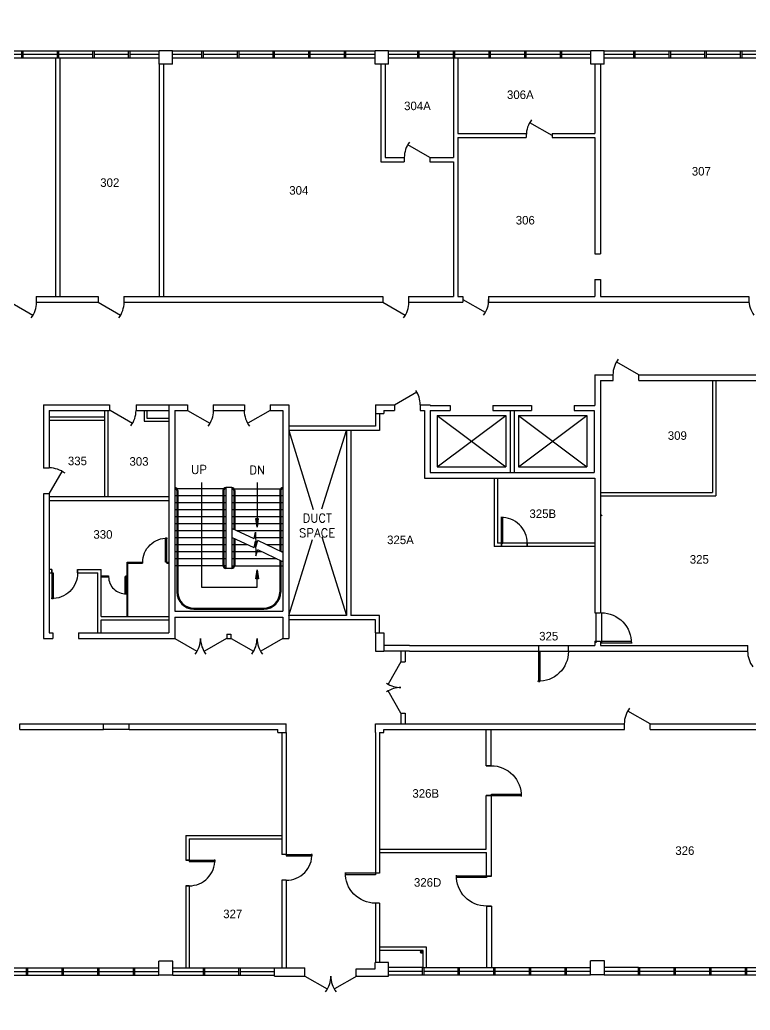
# Model space of a CAD drawing. Header units: inches. Extents: x -34849 to 37501, y -26482 to 39290.
# Drawn here: x 444 to 1469, y 3039 to 4429 of the extents above; entities that cross this region are included whole.
import ezdxf
from ezdxf.enums import TextEntityAlignment as Align

# ---------------------------------------------------------------- set-up
doc = ezdxf.new("R2010")
doc.units = ezdxf.units.IN
doc.header["$MEASUREMENT"] = 0
for name, color, linetype in [('035$04DOOR', 150, 'Continuous'), ('035$04LOD', 251, 'Continuous'), ('035$04OFF', 7, 'Continuous'), ('035$04OFFICE', 7, 'Continuous'), ('035$04OUT', 7, 'Continuous'), ('035$04WAL', 7, 'Continuous')]:
    doc.layers.add(name, color=color, linetype=linetype)
doc.styles.add('ROMANS', font='romans')

# ---------------------------------------------------------------- blocks, each defined once
blk = doc.blocks.new('OFFICE')
at = {"color": 2, "linetype": 'Continuous'}
blk.add_attdef('OFFICE', text='', height=12, dxfattribs=at).set_placement((0, 0), align=Align.MIDDLE)
blk = doc.blocks.new('Easter Egg')
at = {"layer": '035$04OFF'}
for p, q in [((-6.1, 7.1), (5.5, 7.1)), ((-6.1, 5.9), (-5.4, 7.1)), ((-6.1, 5.9), (5.5, 5.9)), ((-4.8, 5.9), (-5.4, 7.1)), ((-4.8, 5.9), (-4.2, 7.1)), ((-3.6, 5.9), (-4.2, 7.1)), ((-3.6, 5.9), (-3, 7.1)), ((-2.4, 5.9), (-3, 7.1)), ((-2.4, 5.9), (-1.7, 7.1)), ((-1.1, 5.9), (-1.7, 7.1)), ((-1.1, 5.9), (-0.5, 7.1)), ((0.1, 5.9), (-0.5, 7.1)), ((0.1, 5.9), (0.7, 7.1)), ((1.3, 5.9), (0.7, 7.1)), ((1.3, 5.9), (2, 7.1)), ((2.6, 5.9), (2, 7.1)), ((2.6, 5.9), (3.2, 7.1)), ((3.8, 5.9), (3.2, 7.1)), ((3.8, 5.9), (4.4, 7.1)), ((5, 5.9), (4.4, 7.1)), ((5, 5.9), (5.5, 6.7))]:
    blk.add_line(p, q, dxfattribs=at)
blk.add_lwpolyline([(-0.4, 14.5), (0.5, 14.4), (1.5, 14.1), (2.4, 13.5), (2.8, 13.2), (3.5, 12.4), (3.8, 12), (4, 11.7), (4.3, 11.2), (4.8, 10.1), (5, 9.6), (5.1, 9.2), (5.3, 8.7), (5.4, 8.2), (5.4, 7.9), (5.4, 7.6), (5.5, 7.1), (5.5, 6.1), (5.5, 5.8), (5.4, 5.3), (5.3, 5), (5.2, 4.6), (5.1, 4.1), (4.9, 3.8), (4.7, 3.4), (4.6, 3.2), (4.4, 2.9), (4.3, 2.8), (4.2, 2.5), (4, 2.3), (3.9, 2.1), (3.4, 1.7), (3.1, 1.4), (2.9, 1.2), (2.3, 0.7), (1.6, 0.4), (0.9, 0.1), (0, 0), (-1, 0), (-2, 0.4), (-2.6, 0.7), (-3, 1), (-3.4, 1.3), (-4.2, 1.9), (-4.6, 2.4), (-4.9, 2.8), (-5.1, 3), (-5.3, 3.3), (-5.5, 3.8), (-5.6, 4.2), (-5.8, 4.7), (-5.9, 5.1), (-6.1, 5.9), (-6.1, 6.4), (-6.1, 6.6), (-6.1, 7.1), (-6.1, 7.4), (-6.1, 7.6), (-5.9, 9), (-5.6, 9.8), (-5.2, 10.9), (-4.5, 12.1), (-3.7, 13), (-3.3, 13.3), (-2.8, 13.7), (-2.5, 13.9), (-2, 14.1), (-1.4, 14.3), (-0.7, 14.4), (-0.5, 14.4), (-0.4, 14.5)], dxfattribs=at)

msp = doc.modelspace()

# ---------------------------------------------------------------- linework, layer by layer
at = {"layer": '035$04DOOR'}
for p, q in [((1191.1, 4266.4, 0), (1159.9, 4284.4, 0)), ((1019.5, 4235.5, 0), (988.3, 4253.5, 0)), ((430.9, 4032.5, 0), (462.1, 4014.5, 0)), ((553.9, 4032.5, 0), (585.1, 4014.5, 0)), ((953.5, 4032.5, 0), (984.7, 4014.5, 0)), ((1065.8, 4036.5, 0), (1097, 4018.5, 0)), ((1312.8, 3930.5, 0), (1281.7, 3948.5, 0)), ((969.9, 3888.5, 0), (1001.1, 3906.5, 0)), ((570.7, 3880.8, 0), (601.9, 3862.8, 0)), ((679.3, 3880.5, 0), (710.5, 3862.5, 0)), ((795.3, 3880.5, 0), (764.1, 3862.5, 0)), ((485.3, 3763.5, 0), (503.3, 3794.7, 0)), ((1120, 3694.2, 0), (1120, 3730.2, 0)), ((1120, 3730.2, 0), (1121.8, 3730.2, 0)), ((1121.8, 3694.2, 0), (1121.8, 3730.2, 0)), ((648.6, 3667.4, 0), (648.6, 3701.4, 0)), ((650.3, 3701.4, 0), (648.6, 3701.4, 0)), ((650.3, 3667.4, 0), (650.3, 3701.4, 0)), ((1120, 3694.2, 0), (1121.8, 3694.2, 0)), ((650.3, 3667.4, 0), (648.6, 3667.4, 0)), ((489, 3652.4, 0), (489, 3616.4, 0)), ((489, 3652.4, 0), (490.8, 3652.4, 0)), ((490.8, 3652.4, 0), (490.8, 3616.4, 0)), ((592.6, 3647.2, 0), (591.4, 3647.2, 0)), ((591.4, 3647.2, 0), (591.4, 3623.2, 0)), ((592.6, 3647.2, 0), (592.6, 3623.2, 0)), ((489, 3616.4, 0), (490.8, 3616.4, 0)), ((592.6, 3623.2, 0), (591.4, 3623.2, 0)), ((661.3, 3560.6, 0), (692.5, 3542.6, 0)), ((734, 3560.6, 0), (702.9, 3542.6, 0)), ((740.5, 3560.6, 0), (771.7, 3542.6, 0)), ((813.3, 3560.6, 0), (782.1, 3542.6, 0)), ((1260.2, 3554.5, 0), (1260.2, 3556.6, 0)), ((1260.2, 3556.6, 0), (1302.2, 3556.6, 0)), ((1260.2, 3554.5, 0), (1302.2, 3554.5, 0)), ((1302.2, 3554.5, 0), (1302.2, 3556.6, 0)), ((1171.8, 3542.2, 0), (1171.8, 3500.2, 0)), ((1171.8, 3542.2, 0), (1173.9, 3542.2, 0)), ((1173.9, 3542.2, 0), (1173.9, 3500.2, 0)), ((978.9, 3527.6, 0), (960.9, 3496.4, 0)), ((1171.8, 3500.2, 0), (1173.9, 3500.2, 0)), ((978.9, 3455.6, 0), (960.9, 3486.8, 0)), ((1328.7, 3440.6, 0), (1297.5, 3458.6, 0)), ((1105.7, 3341.9, 0), (1147.7, 3342.1, 0)), ((1105.7, 3339.8, 0), (1105.7, 3341.9, 0)), ((1105.7, 3339.8, 0), (1147.7, 3340, 0)), ((1147.7, 3340, 0), (1147.7, 3342.1, 0)), ((817.9, 3257.2, 0), (853.9, 3257.2, 0)), ((817.9, 3257.2, 0), (817.9, 3255.4, 0)), ((817.9, 3255.4, 0), (853.9, 3255.4, 0)), ((853.9, 3257.2, 0), (853.9, 3255.4, 0)), ((681.6, 3249.3, 0), (717.6, 3249.3, 0)), ((681.6, 3249.3, 0), (681.6, 3247.5, 0)), ((681.6, 3247.5, 0), (717.6, 3247.5, 0)), ((717.6, 3249.3, 0), (717.6, 3247.5, 0)), ((942.9, 3230.9, 0), (900.9, 3230.9, 0)), ((900.9, 3230.9, 0), (900.9, 3228.8, 0)), ((942.9, 3228.8, 0), (900.9, 3228.8, 0)), ((942.9, 3230.9, 0), (942.9, 3228.8, 0)), ((1098.7, 3226.9, 0), (1056.7, 3226.8, 0)), ((1056.7, 3226.8, 0), (1056.8, 3224.7, 0)), ((1098.7, 3226.9, 0), (1098.8, 3224.8, 0)), ((1098.8, 3224.8, 0), (1056.8, 3224.7, 0)), ((844, 3086.6, 0), (875.2, 3068.6, 0)), ((916.8, 3086.6, 0), (885.6, 3068.6, 0))]:
    msp.add_line(p, q, dxfattribs=at)
for centre, radius, start, end in [((1191.1, 4266.4, 0), 36.4, 142.6791, 179.8532), ((1019.5, 4235.5, 0), 36, 143.2328, 180), ((430.9, 4032.5, 0), 36.4, 322.6791, 359.8532), ((553.9, 4032.5, 0), 36.4, 322.6791, 359.8532), ((953.5, 4032.5, 0), 36.4, 322.6791, 359.8532), ((1068.8, 4034.9, 0), 33.1, 321.7346, 2.7491), ((1500.3, 4034.9, 0), 33.1, 177.2509, 218.2654), ((1312.8, 3930.5, 0), 36.4, 142.6791, 179.8532), ((969.9, 3888.5, 0), 36, 0, 33.9788), ((570.7, 3880.8, 0), 36.4, 322.6791, 359.8532), ((679.3, 3880.5, 0), 36.4, 322.6791, 359.8532), ((795.3, 3880.5, 0), 36.4, 180.1468, 217.3209), ((485.3, 3763.5, 0), 36.4, 52.6791, 89.8532), ((661.3, 3560.6, 0), 36.4, 322.6791, 359.8532), ((734, 3560.6, 0), 36.4, 180.1468, 217.3209), ((740.5, 3560.6, 0), 36.4, 322.6791, 359.8532), ((813.3, 3560.6, 0), 36.4, 180.1468, 217.3209), ((1501.8, 3542.6, 0), 36.4, 180.1468, 217.3209), ((978.9, 3527.6, 0), 36, 236.0212, 270), ((978.9, 3455.6, 0), 36, 90, 123.9788), ((1328.7, 3440.6, 0), 36.4, 142.6791, 179.8532), ((844, 3086.6, 0), 36.4, 322.6791, 359.8532), ((916.8, 3086.6, 0), 36.4, 180.1468, 217.3209)]:
    msp.add_arc(centre, radius, start, end, dxfattribs=at)
for centre, major_axis, start_param, end_param in [((1120, 3694.2, 0), (-25.5, 25.5), 3.926991, 5.52758), ((592.6, 3647.2, 0), (-17, 17), 0.785398, 2.385987), ((817.9, 3257.2, 0), (25.5, 25.5), 3.926991, 5.52758), ((681.6, 3249.3, 0), (25.5, 25.5), 3.926991, 5.52758)]:
    msp.add_ellipse(centre, major_axis=major_axis, ratio=1, start_param=start_param, end_param=end_param, dxfattribs=at)
at = {"layer": '035$04DOOR', "extrusion": (0, 0, -1)}
for centre, major_axis, start_param, end_param in [((650.3, 3667.4, 0), (-24, 24), 5.497787, 7.098376), ((489, 3652.4, 0), (25.5, 25.5), 0.785398, 2.385987), ((1260.2, 3554.5, 0), (-29.7, 29.7), 0.785398, 2.385987), ((1171.8, 3542.2, 0), (29.7, 29.7), 0.785398, 2.385987), ((1105.7, 3339.8, 0), (29.7, 29.7), -0.788062, 0.812526), ((942.9, 3230.9, 0), (-29.7, 29.7), 3.926991, 5.52758), ((1098.7, 3226.9, 0), (29.7, 29.7), 2.35353, 3.954119)]:
    msp.add_ellipse(centre, major_axis=major_axis, ratio=1, start_param=start_param, end_param=end_param, dxfattribs=at)
at = {"layer": '035$04LOD'}
for p, q in [((398.6, 4385.5, 0), (446.6, 4385.5, 0)), ((398.6, 4380.5, 0), (446.6, 4380.5, 0)), ((448.6, 4385.5, 0), (496.6, 4385.5, 0)), ((448.6, 4380.5, 0), (496.6, 4380.5, 0)), ((498.6, 4385.5, 0), (546.6, 4385.5, 0)), ((498.6, 4380.5, 0), (546.6, 4380.5, 0)), ((548.6, 4385.5, 0), (596.6, 4385.5, 0)), ((548.6, 4380.6, 0), (596.6, 4380.6, 0)), ((598.6, 4385.5, 0), (639.6, 4385.5, 0)), ((598.6, 4380.6, 0), (639.6, 4380.6, 0)), ((658.3, 4385.5, 0), (699.6, 4385.5, 0)), ((658.3, 4380.5, 0), (699.6, 4380.5, 0)), ((701.6, 4385.5, 0), (749.6, 4385.5, 0)), ((701.6, 4380.5, 0), (749.6, 4380.5, 0)), ((751.6, 4385.5, 0), (799.6, 4385.5, 0)), ((751.6, 4380.5, 0), (799.6, 4380.5, 0)), ((801.6, 4385.5, 0), (849.6, 4385.5, 0)), ((801.6, 4380.5, 0), (849.6, 4380.5, 0)), ((851.6, 4385.5, 0), (899.6, 4385.5, 0)), ((851.6, 4380.6, 0), (899.6, 4380.6, 0)), ((901.6, 4385.5, 0), (942.5, 4385.5, 0)), ((901.6, 4380.6, 0), (942.5, 4380.6, 0)), ((961.3, 4385.5, 0), (1002.6, 4385.5, 0)), ((961.3, 4380.5, 0), (1002.6, 4380.5, 0)), ((1004.6, 4385.5, 0), (1052.6, 4385.5, 0)), ((1004.6, 4380.5, 0), (1052.6, 4380.5, 0)), ((1054.6, 4385.5, 0), (1102.6, 4385.5, 0)), ((1054.6, 4380.5, 0), (1102.6, 4380.5, 0)), ((1104.6, 4385.5, 0), (1152.6, 4385.5, 0)), ((1104.6, 4380.5, 0), (1152.6, 4380.5, 0)), ((1154.6, 4385.5, 0), (1202.6, 4385.5, 0)), ((1154.6, 4380.6, 0), (1202.6, 4380.6, 0)), ((1204.6, 4385.5, 0), (1245.5, 4385.5, 0)), ((1204.6, 4380.6, 0), (1245.5, 4380.6, 0)), ((1264.2, 4385.5, 0), (1305.5, 4385.5, 0)), ((1264.2, 4380.5, 0), (1305.5, 4380.5, 0)), ((1307.5, 4385.5, 0), (1355.5, 4385.5, 0)), ((1307.5, 4380.5, 0), (1355.5, 4380.5, 0)), ((1357.5, 4385.5, 0), (1405.5, 4385.5, 0)), ((1357.5, 4380.5, 0), (1405.5, 4380.5, 0)), ((1407.5, 4385.5, 0), (1455.5, 4385.5, 0)), ((1407.5, 4380.5, 0), (1455.5, 4380.5, 0)), ((1457.5, 4385.5, 0), (1505.5, 4385.5, 0)), ((1457.5, 4380.6, 0), (1505.5, 4380.6, 0)), ((398.6, 4375.5, 0), (446.6, 4375.5, 0)), ((448.6, 4375.5, 0), (496.6, 4375.5, 0)), ((498.6, 4375.5, 0), (546.6, 4375.5, 0)), ((548.6, 4375.5, 0), (596.6, 4375.5, 0)), ((598.6, 4375.5, 0), (639.6, 4375.5, 0)), ((658.3, 4375.5, 0), (699.6, 4375.5, 0)), ((701.6, 4375.5, 0), (749.6, 4375.5, 0)), ((751.6, 4375.5, 0), (799.6, 4375.5, 0)), ((801.6, 4375.5, 0), (849.6, 4375.5, 0)), ((851.6, 4375.5, 0), (899.6, 4375.5, 0)), ((901.6, 4375.5, 0), (942.5, 4375.5, 0)), ((961.3, 4375.5, 0), (1002.6, 4375.5, 0)), ((1004.6, 4375.5, 0), (1052.6, 4375.5, 0)), ((1054.6, 4375.5, 0), (1102.6, 4375.5, 0)), ((1104.6, 4375.5, 0), (1152.6, 4375.5, 0)), ((1154.6, 4375.5, 0), (1202.6, 4375.5, 0)), ((1204.6, 4375.5, 0), (1245.5, 4375.5, 0)), ((1264.2, 4375.5, 0), (1305.5, 4375.5, 0)), ((1307.5, 4375.5, 0), (1355.5, 4375.5, 0)), ((1357.5, 4375.5, 0), (1405.5, 4375.5, 0)), ((1407.5, 4375.5, 0), (1455.5, 4375.5, 0)), ((1457.5, 4375.5, 0), (1505.5, 4375.5, 0)), ((1029.9, 3873.5, 0), (1125.9, 3873.5, 0)), ((1029.9, 3801.5, 0), (1125.9, 3873.5, 0)), ((1029.9, 3873.5, 0), (1125.9, 3801.5, 0)), ((1029.9, 3873.5, 0), (1029.9, 3801.5, 0)), ((1125.9, 3873.5, 0), (1125.9, 3801.5, 0)), ((1143.9, 3801.5, 0), (1239.8, 3873.5, 0)), ((1143.9, 3873.5, 0), (1239.8, 3801.5, 0)), ((1143.9, 3873.5, 0), (1143.9, 3801.5, 0)), ((1143.9, 3873.5, 0), (1239.8, 3873.5, 0)), ((1239.8, 3873.5, 0), (1239.8, 3801.5, 0)), ((821.3, 3852.5, 0), (855.8, 3741.7, 0)), ((868, 3742.5, 0), (902.3, 3852.5, 0)), ((1029.9, 3801.5, 0), (1125.9, 3801.5, 0)), ((1143.9, 3801.5, 0), (1239.8, 3801.5, 0)), ((662.9, 3770.5, 0), (661.3, 3770.5, 0)), ((664.3, 3768, 0), (664.3, 3625.6, 0)), ((729.5, 3770.5, 0), (665, 3770.5, 0)), ((665.8, 3768, 0), (665.8, 3625.6, 0)), ((699, 3779.5, 0), (699, 3632.6, 0)), ((728.8, 3768, 0), (728.8, 3663.1, 0)), ((730.3, 3768, 0), (730.3, 3663.1, 0)), ((733.3, 3770.5, 0), (731.6, 3770.5, 0)), ((733.3, 3772.5, 0), (733.3, 3658.6, 0)), ((741.3, 3772.5, 0), (733.3, 3772.5, 0)), ((741.3, 3772.5, 0), (741.3, 3658.6, 0)), ((741.3, 3770.5, 0), (742.9, 3770.5, 0)), ((744.3, 3768, 0), (744.3, 3713.5, 0)), ((745, 3770.5, 0), (809.5, 3770.5, 0)), ((745.8, 3768, 0), (745.8, 3712.8, 0)), ((777, 3779.5, 0), (777, 3716.6, 0)), ((808.8, 3768, 0), (808.8, 3683.1, 0)), ((810.3, 3768, 0), (810.3, 3682.4, 0)), ((811.6, 3770.5, 0), (813.3, 3770.5, 0)), ((664.3, 3760.7, 0), (661.3, 3760.7, 0)), ((728.8, 3760.7, 0), (665.8, 3760.7, 0)), ((733.3, 3760.7, 0), (730.3, 3760.7, 0)), ((744.3, 3760.7, 0), (741.3, 3760.7, 0)), ((808.8, 3760.7, 0), (745.8, 3760.7, 0)), ((813.3, 3760.7, 0), (810.3, 3760.7, 0)), ((664.3, 3750.9, 0), (661.3, 3750.9, 0)), ((664.3, 3741.1, 0), (661.3, 3741.1, 0)), ((728.8, 3750.9, 0), (665.8, 3750.9, 0)), ((728.8, 3741.1, 0), (665.8, 3741.1, 0)), ((733.3, 3750.9, 0), (730.3, 3750.9, 0)), ((733.3, 3741.1, 0), (730.3, 3741.1, 0)), ((744.3, 3750.9, 0), (741.3, 3750.9, 0)), ((744.3, 3741.1, 0), (741.3, 3741.1, 0)), ((808.8, 3750.9, 0), (745.8, 3750.9, 0)), ((808.8, 3741.1, 0), (745.8, 3741.1, 0)), ((813.3, 3750.9, 0), (810.3, 3750.9, 0)), ((813.3, 3741.1, 0), (810.3, 3741.1, 0)), ((664.3, 3731.3, 0), (661.3, 3731.3, 0)), ((728.8, 3731.3, 0), (665.8, 3731.3, 0)), ((733.3, 3731.3, 0), (730.3, 3731.3, 0)), ((744.3, 3731.3, 0), (741.3, 3731.3, 0)), ((808.8, 3731.3, 0), (745.8, 3731.3, 0)), ((813.3, 3731.3, 0), (810.3, 3731.3, 0)), ((664.3, 3721.5, 0), (661.3, 3721.5, 0)), ((728.8, 3721.5, 0), (665.8, 3721.5, 0)), ((733.3, 3721.5, 0), (730.3, 3721.5, 0)), ((744.3, 3721.5, 0), (741.3, 3721.5, 0)), ((773, 3700.2, 0), (741.3, 3714.9, 0)), ((808.8, 3721.5, 0), (745.8, 3721.5, 0)), ((813.3, 3721.5, 0), (810.3, 3721.5, 0)), ((664.3, 3711.6, 0), (661.3, 3711.6, 0)), ((664.3, 3701.8, 0), (661.3, 3701.8, 0)), ((728.8, 3711.6, 0), (665.8, 3711.6, 0)), ((728.8, 3701.8, 0), (665.8, 3701.8, 0)), ((733.3, 3711.6, 0), (730.3, 3711.6, 0)), ((733.3, 3701.8, 0), (730.3, 3701.8, 0)), ((773, 3687.5, 0), (741.3, 3702.2, 0)), ((742, 3701.8, 0), (741.3, 3701.8, 0)), ((744.3, 3700.8, 0), (744.3, 3663.1, 0)), ((745.8, 3700.1, 0), (745.8, 3663.1, 0)), ((808.8, 3711.6, 0), (748.4, 3711.6, 0)), ((773, 3700.2, 0), (774.8, 3709.9, 0)), ((774.8, 3709.9, 0), (775.4, 3689.3, 0)), ((808.8, 3701.8, 0), (775.6, 3701.8, 0)), ((813.3, 3711.6, 0), (810.3, 3711.6, 0)), ((813.3, 3701.8, 0), (810.3, 3701.8, 0)), ((821.3, 3592.6, 0), (854.6, 3699.5, 0)), ((867.8, 3703.2, 0), (902.3, 3592.6, 0)), ((664.3, 3692, 0), (661.3, 3692, 0)), ((728.8, 3692, 0), (665.8, 3692, 0)), ((733.3, 3692, 0), (730.3, 3692, 0)), ((744.3, 3692, 0), (741.3, 3692, 0)), ((763.2, 3692, 0), (745.8, 3692, 0)), ((773, 3687.5, 0), (774.8, 3697.2, 0)), ((774.8, 3697.2, 0), (775.4, 3676.5, 0)), ((775.4, 3689.3, 0), (777.9, 3697.8, 0)), ((775.4, 3676.5, 0), (777.9, 3685, 0)), ((813.3, 3681, 0), (777.9, 3697.8, 0)), ((813.3, 3668.2, 0), (777.9, 3685, 0)), ((808.8, 3692, 0), (790, 3692, 0)), ((813.3, 3692, 0), (810.3, 3692, 0)), ((664.3, 3682.2, 0), (661.3, 3682.2, 0)), ((664.3, 3672.4, 0), (661.3, 3672.4, 0)), ((728.8, 3682.2, 0), (665.8, 3682.2, 0)), ((728.8, 3672.4, 0), (665.8, 3672.4, 0)), ((733.3, 3682.2, 0), (730.3, 3682.2, 0)), ((733.3, 3672.4, 0), (730.3, 3672.4, 0)), ((744.3, 3682.2, 0), (741.3, 3682.2, 0)), ((744.3, 3672.4, 0), (741.3, 3672.4, 0)), ((783.8, 3682.2, 0), (745.8, 3682.2, 0)), ((804.5, 3672.4, 0), (745.8, 3672.4, 0)), ((813.3, 3682.2, 0), (810.7, 3682.2, 0)), ((664.3, 3662.6, 0), (661.3, 3662.6, 0)), ((728.8, 3662.6, 0), (665.8, 3662.6, 0)), ((733.3, 3662.6, 0), (730.3, 3662.6, 0)), ((741.3, 3658.6, 0), (733.3, 3658.6, 0)), ((741.3, 3662.6, 0), (744.2, 3662.6, 0)), ((745.7, 3662.6, 0), (808.8, 3662.6, 0)), ((777, 3632.6, 0), (777, 3656.6, 0)), ((808.8, 3670.3, 0), (808.8, 3625.6, 0)), ((810.3, 3669.6, 0), (810.3, 3625.6, 0)), ((810.3, 3662.6, 0), (813.3, 3662.6, 0)), ((699, 3632.6, 0), (777, 3632.6, 0)), ((688.3, 3603.1, 0), (786.3, 3603.1, 0)), ((688.3, 3601.6, 0), (786.3, 3601.6, 0)), ((405.3, 3098, 0), (453.3, 3098, 0)), ((405.3, 3093, 0), (453.3, 3093, 0)), ((405.3, 3088, 0), (453.3, 3088, 0)), ((455.3, 3098, 0), (503.3, 3098, 0)), ((455.3, 3093, 0), (503.3, 3093, 0)), ((455.3, 3088, 0), (503.3, 3088, 0)), ((505.3, 3098, 0), (553.3, 3098, 0)), ((505.3, 3093, 0), (553.3, 3093, 0)), ((505.3, 3088, 0), (553.3, 3088, 0)), ((555.3, 3098, 0), (603.3, 3098, 0)), ((555.3, 3093.1, 0), (603.3, 3093.1, 0)), ((555.3, 3088, 0), (603.3, 3088, 0)), ((605.3, 3098, 0), (639.2, 3098, 0)), ((605.3, 3093.1, 0), (639.2, 3093.1, 0)), ((605.3, 3088, 0), (639.2, 3088, 0)), ((658.7, 3098, 0), (701.5, 3098, 0)), ((658.7, 3093, 0), (701.5, 3093, 0)), ((658.7, 3088, 0), (701.5, 3088, 0)), ((703.5, 3098, 0), (751.5, 3098, 0)), ((703.5, 3093, 0), (751.5, 3093, 0)), ((703.5, 3088, 0), (751.5, 3088, 0)), ((753.5, 3098, 0), (801.5, 3098, 0)), ((753.5, 3093.1, 0), (801.5, 3093.1, 0)), ((753.5, 3088, 0), (801.5, 3088, 0)), ((1009.2, 3098.4, 0), (961.2, 3098.4, 0)), ((961.2, 3093.4, 0), (1009.2, 3093.4, 0)), ((961.2, 3088.4, 0), (1009.2, 3088.4, 0)), ((1011.2, 3098.4, 0), (1059.2, 3098.4, 0)), ((1011.2, 3093.4, 0), (1059.2, 3093.4, 0)), ((1011.2, 3088.4, 0), (1059.2, 3088.4, 0)), ((1061.2, 3098.4, 0), (1109.2, 3098.4, 0)), ((1061.2, 3093.4, 0), (1109.2, 3093.4, 0)), ((1061.2, 3088.4, 0), (1109.2, 3088.4, 0)), ((1111.2, 3098.4, 0), (1159.2, 3098.4, 0)), ((1111.2, 3093.5, 0), (1159.2, 3093.5, 0)), ((1111.2, 3088.4, 0), (1159.2, 3088.4, 0)), ((1161.2, 3098.4, 0), (1209.2, 3098.4, 0)), ((1161.2, 3093.5, 0), (1209.2, 3093.5, 0)), ((1161.2, 3088.4, 0), (1209.2, 3088.4, 0)), ((1211.2, 3098.4, 0), (1245.1, 3098.4, 0)), ((1211.2, 3093.5, 0), (1245.1, 3093.5, 0)), ((1211.2, 3088.4, 0), (1245.1, 3088.4, 0)), ((1312.2, 3098.4, 0), (1264.2, 3098.4, 0)), ((1264.2, 3093.4, 0), (1312.2, 3093.4, 0)), ((1264.2, 3088.4, 0), (1312.2, 3088.4, 0)), ((1314.2, 3098.4, 0), (1362.2, 3098.4, 0)), ((1314.2, 3093.4, 0), (1362.2, 3093.4, 0)), ((1314.2, 3088.4, 0), (1362.2, 3088.4, 0)), ((1364.2, 3098.4, 0), (1412.2, 3098.4, 0)), ((1364.2, 3093.4, 0), (1412.2, 3093.4, 0)), ((1364.2, 3088.4, 0), (1412.2, 3088.4, 0)), ((1414.2, 3098.4, 0), (1462.2, 3098.4, 0)), ((1414.2, 3093.5, 0), (1462.2, 3093.5, 0)), ((1414.2, 3088.4, 0), (1462.2, 3088.4, 0)), ((1464.2, 3098.4, 0), (1512.2, 3098.4, 0)), ((1464.2, 3093.5, 0), (1512.2, 3093.5, 0)), ((1464.2, 3088.4, 0), (1512.2, 3088.4, 0))]:
    msp.add_line(p, q, dxfattribs=at)
at = {"layer": '035$04LOD', "linetype": 'Continuous'}
for p, q in [((777, 3716.6, 0), (775.2, 3728.8, 0)), ((775.2, 3728.8, 0), (778.6, 3728.8, 0)), ((775.2, 3728.8, 0), (778.6, 3728.8, 0)), ((776.1, 3728.3, 0), (776.9, 3721.5, 0)), ((776.9, 3721.5, 0), (777.6, 3728.3, 0)), ((778.6, 3728.8, 0), (777, 3716.6, 0)), ((775.3, 3644.3, 0), (777, 3656.6, 0)), ((777, 3656.6, 0), (778.7, 3644.3, 0)), ((778.7, 3644.3, 0), (775.3, 3644.3, 0)), ((778.7, 3644.3, 0), (775.3, 3644.3, 0)), ((777, 3651.6, 0), (776.3, 3644.8, 0)), ((777.8, 3644.8, 0), (777, 3651.6, 0))]:
    msp.add_line(p, q, dxfattribs=at)
at = {"layer": '035$04LOD'}
for centre, radius, start, end in [((661.3, 3768, 0), 4.5, 0, 90), ((661.3, 3768, 0), 3, 0, 90), ((733.3, 3768, 0), 4.5, 90, 180), ((733.3, 3768, 0), 3, 90, 180), ((741.3, 3768, 0), 4.5, 0, 90), ((741.3, 3768, 0), 3, 0, 90), ((813.3, 3768, 0), 4.5, 90, 180), ((813.3, 3768, 0), 3, 90, 180), ((733.3, 3663.1, 0), 4.5, 180, 270), ((733.3, 3663.1, 0), 3, 180, 270), ((741.3, 3663.1, 0), 3, 270, 0), ((741.3, 3663.1, 0), 4.5, 270, 0), ((688.3, 3625.6, 0), 24, 180, 270), ((688.3, 3625.6, 0), 22.5, 180, 270), ((786.3, 3625.6, 0), 22.5, 270, 0), ((786.3, 3625.6, 0), 24, 270, 0)]:
    msp.add_arc(centre, radius, start, end, dxfattribs=at)
at = {"layer": '035$04OFF', "color": 1}
msp.add_circle((4615.6, 6404.2, 0), 32885.9, dxfattribs=at)
at = {"layer": '035$04OUT'}
for p, q in [((446.6, 4375.5, 0), (446.6, 4385.5, 0)), ((446.6, 4385.5, 0), (448.6, 4385.5, 0)), ((448.6, 4375.5, 0), (448.6, 4385.5, 0)), ((496.6, 4375.5, 0), (496.6, 4385.5, 0)), ((496.6, 4385.5, 0), (498.6, 4385.5, 0)), ((498.6, 4375.5, 0), (498.6, 4385.5, 0)), ((546.6, 4375.5, 0), (546.6, 4385.6, 0)), ((546.6, 4385.6, 0), (548.6, 4385.6, 0)), ((548.6, 4375.5, 0), (548.6, 4385.6, 0)), ((596.6, 4375.5, 0), (596.6, 4385.6, 0)), ((596.6, 4385.6, 0), (598.6, 4385.6, 0)), ((598.6, 4375.5, 0), (598.6, 4385.6, 0)), ((658.3, 4385.5, 0), (639.5, 4385.5, 0)), ((639.5, 4366.7, 0), (639.5, 4385.5, 0)), ((658.3, 4366.7, 0), (658.3, 4385.5, 0)), ((699.6, 4375.5, 0), (699.6, 4385.5, 0)), ((699.6, 4385.5, 0), (701.6, 4385.5, 0)), ((701.6, 4375.5, 0), (701.6, 4385.5, 0)), ((749.6, 4375.5, 0), (749.6, 4385.5, 0)), ((749.6, 4385.5, 0), (751.6, 4385.5, 0)), ((751.6, 4375.5, 0), (751.6, 4385.5, 0)), ((799.6, 4375.5, 0), (799.6, 4385.5, 0)), ((799.6, 4385.5, 0), (801.6, 4385.5, 0)), ((801.6, 4375.5, 0), (801.6, 4385.5, 0)), ((849.6, 4375.5, 0), (849.6, 4385.6, 0)), ((849.6, 4385.6, 0), (851.6, 4385.6, 0)), ((851.6, 4375.5, 0), (851.6, 4385.6, 0)), ((899.6, 4375.5, 0), (899.6, 4385.6, 0)), ((899.6, 4385.6, 0), (901.6, 4385.6, 0)), ((901.6, 4375.5, 0), (901.6, 4385.6, 0)), ((961.3, 4385.5, 0), (942.5, 4385.5, 0)), ((942.5, 4366.7, 0), (942.5, 4385.5, 0)), ((961.3, 4366.7, 0), (961.3, 4385.5, 0)), ((1002.6, 4375.5, 0), (1002.6, 4385.5, 0)), ((1002.6, 4385.5, 0), (1004.6, 4385.5, 0)), ((1004.6, 4375.5, 0), (1004.6, 4385.5, 0)), ((1052.6, 4375.5, 0), (1052.6, 4385.5, 0)), ((1052.6, 4385.5, 0), (1054.6, 4385.5, 0)), ((1054.6, 4375.5, 0), (1054.6, 4385.5, 0)), ((1102.6, 4375.5, 0), (1102.6, 4385.5, 0)), ((1102.6, 4385.5, 0), (1104.6, 4385.5, 0)), ((1104.6, 4375.5, 0), (1104.6, 4385.5, 0)), ((1152.6, 4375.5, 0), (1152.6, 4385.6, 0)), ((1152.6, 4385.6, 0), (1154.6, 4385.6, 0)), ((1154.6, 4375.5, 0), (1154.6, 4385.6, 0)), ((1202.6, 4375.5, 0), (1202.6, 4385.6, 0)), ((1202.6, 4385.6, 0), (1204.6, 4385.6, 0)), ((1204.6, 4375.5, 0), (1204.6, 4385.6, 0)), ((1264.2, 4385.5, 0), (1245.5, 4385.5, 0)), ((1245.5, 4366.7, 0), (1245.5, 4385.5, 0)), ((1264.2, 4366.7, 0), (1264.2, 4385.5, 0)), ((1305.5, 4375.5, 0), (1305.5, 4385.5, 0)), ((1305.5, 4385.5, 0), (1307.5, 4385.5, 0)), ((1307.5, 4375.5, 0), (1307.5, 4385.5, 0)), ((1355.5, 4375.5, 0), (1355.5, 4385.5, 0)), ((1355.5, 4385.5, 0), (1357.5, 4385.5, 0)), ((1357.5, 4375.5, 0), (1357.5, 4385.5, 0)), ((1405.5, 4375.5, 0), (1405.5, 4385.5, 0)), ((1405.5, 4385.5, 0), (1407.5, 4385.5, 0)), ((1407.5, 4375.5, 0), (1407.5, 4385.5, 0)), ((1455.5, 4375.5, 0), (1455.5, 4385.6, 0)), ((1455.5, 4385.6, 0), (1457.5, 4385.6, 0)), ((1457.5, 4375.5, 0), (1457.5, 4385.6, 0)), ((446.6, 4375.5, 0), (448.6, 4375.5, 0)), ((496.6, 4375.5, 0), (498.6, 4375.5, 0)), ((546.6, 4375.5, 0), (548.6, 4375.5, 0)), ((596.6, 4375.5, 0), (598.6, 4375.5, 0)), ((658.3, 4366.7, 0), (639.5, 4366.7, 0)), ((699.6, 4375.5, 0), (701.6, 4375.5, 0)), ((749.6, 4375.5, 0), (751.6, 4375.5, 0)), ((799.6, 4375.5, 0), (801.6, 4375.5, 0)), ((849.6, 4375.5, 0), (851.6, 4375.5, 0)), ((899.6, 4375.5, 0), (901.6, 4375.5, 0)), ((961.3, 4366.7, 0), (942.5, 4366.7, 0)), ((1002.6, 4375.5, 0), (1004.6, 4375.5, 0)), ((1052.6, 4375.5, 0), (1054.6, 4375.5, 0)), ((1102.6, 4375.5, 0), (1104.6, 4375.5, 0)), ((1152.6, 4375.5, 0), (1154.6, 4375.5, 0)), ((1202.6, 4375.5, 0), (1204.6, 4375.5, 0)), ((1264.2, 4366.7, 0), (1245.5, 4366.7, 0)), ((1305.5, 4375.5, 0), (1307.5, 4375.5, 0)), ((1355.5, 4375.5, 0), (1357.5, 4375.5, 0)), ((1405.5, 4375.5, 0), (1407.5, 4375.5, 0)), ((1455.5, 4375.5, 0), (1457.5, 4375.5, 0)), ((658.7, 3107.5, 0), (639.2, 3107.5, 0)), ((639.2, 3088, 0), (639.2, 3107.5, 0)), ((658.7, 3088, 0), (658.7, 3107.5, 0)), ((942.5, 3096.6, 0), (942.5, 3105.4, 0)), ((961.3, 3105.4, 0), (942.5, 3105.4, 0)), ((961.3, 3086.6, 0), (961.3, 3105.4, 0)), ((1245.1, 3088.4, 0), (1245.1, 3107.9, 0)), ((1264.6, 3107.9, 0), (1245.1, 3107.9, 0)), ((1264.6, 3088.4, 0), (1264.6, 3107.9, 0)), ((453.3, 3098, 0), (455.3, 3098, 0)), ((453.3, 3088, 0), (453.3, 3098, 0)), ((453.3, 3088, 0), (455.3, 3088, 0)), ((455.3, 3088, 0), (455.3, 3098, 0)), ((503.3, 3098, 0), (505.3, 3098, 0)), ((503.3, 3088, 0), (503.3, 3098, 0)), ((503.3, 3088, 0), (505.3, 3088, 0)), ((505.3, 3088, 0), (505.3, 3098, 0)), ((553.3, 3098, 0), (555.3, 3098, 0)), ((553.3, 3088, 0), (553.3, 3098, 0)), ((553.3, 3088, 0), (555.3, 3088, 0)), ((555.3, 3088, 0), (555.3, 3098, 0)), ((603.3, 3098, 0), (605.3, 3098, 0)), ((603.3, 3088, 0), (603.3, 3098, 0)), ((603.3, 3088, 0), (605.3, 3088, 0)), ((605.3, 3088, 0), (605.3, 3098, 0)), ((658.7, 3088, 0), (639.2, 3088, 0)), ((701.5, 3098, 0), (703.5, 3098, 0)), ((701.5, 3088, 0), (701.5, 3098, 0)), ((701.5, 3088, 0), (703.5, 3088, 0)), ((703.5, 3088, 0), (703.5, 3098, 0)), ((751.5, 3098, 0), (753.5, 3098, 0)), ((751.5, 3088, 0), (751.5, 3098, 0)), ((751.5, 3088, 0), (753.5, 3088, 0)), ((753.5, 3088, 0), (753.5, 3098, 0)), ((801.5, 3098, 0), (844, 3098, 0)), ((801.5, 3086.6, 0), (801.5, 3098, 0)), ((801.5, 3086.6, 0), (844, 3086.6, 0)), ((844, 3086.6, 0), (844, 3098, 0)), ((916, 3096.6, 0), (942.5, 3096.6, 0)), ((916, 3086.6, 0), (916, 3096.6, 0)), ((916, 3086.6, 0), (961.3, 3086.6, 0)), ((1009.2, 3098.4, 0), (1011.2, 3098.4, 0)), ((1009.2, 3088.4, 0), (1009.2, 3098.4, 0)), ((1009.2, 3088.4, 0), (1011.2, 3088.4, 0)), ((1011.2, 3088.4, 0), (1011.2, 3098.4, 0)), ((1059.2, 3098.4, 0), (1061.2, 3098.4, 0)), ((1059.2, 3088.4, 0), (1059.2, 3098.4, 0)), ((1059.2, 3088.4, 0), (1061.2, 3088.4, 0)), ((1061.2, 3088.4, 0), (1061.2, 3098.4, 0)), ((1109.2, 3098.4, 0), (1111.2, 3098.4, 0)), ((1109.2, 3088.4, 0), (1109.2, 3098.4, 0)), ((1109.2, 3088.4, 0), (1111.2, 3088.4, 0)), ((1111.2, 3088.4, 0), (1111.2, 3098.4, 0)), ((1159.2, 3098.4, 0), (1161.2, 3098.4, 0)), ((1159.2, 3088.4, 0), (1159.2, 3098.4, 0)), ((1159.2, 3088.4, 0), (1161.2, 3088.4, 0)), ((1161.2, 3088.4, 0), (1161.2, 3098.4, 0)), ((1209.2, 3098.4, 0), (1211.2, 3098.4, 0)), ((1209.2, 3088.4, 0), (1209.2, 3098.4, 0)), ((1209.2, 3088.4, 0), (1211.2, 3088.4, 0)), ((1211.2, 3088.4, 0), (1211.2, 3098.4, 0)), ((1264.6, 3088.4, 0), (1245.1, 3088.4, 0)), ((1312.2, 3098.4, 0), (1314.2, 3098.4, 0)), ((1312.2, 3088.4, 0), (1312.2, 3098.4, 0)), ((1312.2, 3088.4, 0), (1314.2, 3088.4, 0)), ((1314.2, 3088.4, 0), (1314.2, 3098.4, 0)), ((1362.2, 3098.4, 0), (1364.2, 3098.4, 0)), ((1362.2, 3088.4, 0), (1362.2, 3098.4, 0)), ((1362.2, 3088.4, 0), (1364.2, 3088.4, 0)), ((1364.2, 3088.4, 0), (1364.2, 3098.4, 0)), ((1412.2, 3098.4, 0), (1414.2, 3098.4, 0)), ((1412.2, 3088.4, 0), (1412.2, 3098.4, 0)), ((1412.2, 3088.4, 0), (1414.2, 3088.4, 0)), ((1414.2, 3088.4, 0), (1414.2, 3098.4, 0)), ((1462.2, 3098.4, 0), (1464.2, 3098.4, 0)), ((1462.2, 3088.4, 0), (1462.2, 3098.4, 0)), ((1462.2, 3088.4, 0), (1464.2, 3088.4, 0)), ((1464.2, 3088.4, 0), (1464.2, 3098.4, 0))]:
    msp.add_line(p, q, dxfattribs=at)
at = {"layer": '035$04WAL'}
for p, q in [((494, 4375.5, 0), (494, 4040.5, 0)), ((500, 4375.5, 0), (500, 4040.5, 0)), ((639.5, 4366.7, 0), (639.5, 4040.5, 0)), ((645.5, 4366.7, 0), (645.5, 4040.5, 0)), ((950.5, 4366.7, 0), (950.5, 4229.5, 0)), ((956.5, 4366.7, 0), (956.5, 4235.5, 0)), ((1052.5, 4375.5, 0), (1052.5, 4235.5, 0)), ((1058.5, 4375.5, 0), (1058.5, 4269.5, 0)), ((1250.8, 4366.7, 0), (1250.8, 4269.5, 0)), ((1258.8, 4366.7, 0), (1258.8, 4100.5, 0)), ((1058.5, 4269.5, 0), (1154.8, 4269.5, 0)), ((1154.7, 4269.5, 0), (1154.7, 4263.5, 0)), ((1190.9, 4269.5, 0), (1190.9, 4263.5, 0)), ((1190.9, 4269.5, 0), (1250.8, 4269.5, 0)), ((1058.5, 4263.5, 0), (1154.8, 4263.5, 0)), ((1058.5, 4263.5, 0), (1058.5, 4040.5, 0)), ((1190.9, 4263.5, 0), (1250.8, 4263.5, 0)), ((1250.8, 4263.5, 0), (1250.8, 4100.5, 0)), ((950.5, 4229.5, 0), (983.5, 4229.5, 0)), ((956.5, 4235.5, 0), (983.5, 4235.5, 0)), ((983.5, 4235.5, 0), (983.5, 4229.5, 0)), ((1019.5, 4235.5, 0), (1052.5, 4235.5, 0)), ((1019.5, 4235.5, 0), (1019.5, 4229.5, 0)), ((1019.5, 4229.5, 0), (1052.5, 4229.5, 0)), ((1052.5, 4229.5, 0), (1052.5, 4040.5, 0)), ((1250.8, 4100.5, 0), (1258.8, 4100.5, 0)), ((1250.8, 4064.5, 0), (1250.8, 4040.5, 0)), ((1250.8, 4064.5, 0), (1258.8, 4064.5, 0)), ((1258.8, 4064.5, 0), (1258.8, 4040.5, 0)), ((466.9, 4040.5, 0), (553.9, 4040.5, 0)), ((466.9, 4040.5, 0), (466.9, 4032.5, 0)), ((466.9, 4032.5, 0), (553.9, 4032.5, 0)), ((553.9, 4040.5, 0), (553.9, 4032.5, 0)), ((589.9, 4040.5, 0), (953.5, 4040.5, 0)), ((589.9, 4040.5, 0), (589.9, 4032.5, 0)), ((589.9, 4032.5, 0), (953.5, 4032.5, 0)), ((953.5, 4040.5, 0), (953.5, 4032.5, 0)), ((989.5, 4040.5, 0), (1052.5, 4040.5, 0)), ((989.5, 4040.5, 0), (989.5, 4032.5, 0)), ((989.5, 4032.5, 0), (1065.8, 4032.5, 0)), ((1058.5, 4040.5, 0), (1065.8, 4040.5, 0)), ((1065.8, 4040.5, 0), (1065.8, 4032.5, 0)), ((1101.8, 4040.5, 0), (1250.8, 4040.5, 0)), ((1101.8, 4040.5, 0), (1101.8, 4032.5, 0)), ((1101.8, 4032.5, 0), (1467.3, 4032.5, 0)), ((1258.8, 4040.5, 0), (1467.3, 4040.5, 0)), ((1467.3, 4040.5, 0), (1467.3, 4032.5, 0)), ((1250.8, 3930.5, 0), (1250.8, 3887.5, 0)), ((1250.8, 3930.5, 0), (1276.8, 3930.5, 0)), ((1258.8, 3922.5, 0), (1258.8, 3596.5, 0)), ((1258.8, 3922.5, 0), (1276.8, 3922.5, 0)), ((1276.8, 3922.5, 0), (1276.8, 3930.5, 0)), ((1312.8, 3930.5, 0), (1828.8, 3930.5, 0)), ((1312.8, 3922.5, 0), (1312.8, 3930.5, 0)), ((1312.8, 3922.5, 0), (1828.8, 3922.5, 0)), ((1416.2, 3922.2, 0), (1416.2, 3765.2, 0)), ((1420.9, 3922.2, 0), (1420.9, 3760.6, 0)), ((477.3, 3888.5, 0), (477.3, 3799.5, 0)), ((477.3, 3888.5, 0), (570, 3888.5, 0)), ((485.3, 3880.5, 0), (485.3, 3799.5, 0)), ((485.3, 3880.5, 0), (570, 3880.5, 0)), ((563.3, 3759.5, 0), (563.3, 3880.5, 0)), ((568, 3759.5, 0), (568, 3880.5, 0)), ((570, 3888.5, 0), (570, 3880.5, 0)), ((607, 3888.5, 0), (622.3, 3888.5, 0)), ((607, 3888.5, 0), (607, 3880.5, 0)), ((607, 3880.5, 0), (622.3, 3880.5, 0)), ((618.3, 3880.5, 0), (618.3, 3865.5, 0)), ((622.3, 3888.5, 0), (653.3, 3888.5, 0)), ((622.3, 3880.5, 0), (653.3, 3880.5, 0)), ((622.3, 3880.5, 0), (622.3, 3869.5, 0)), ((653.3, 3888.5, 0), (653.3, 3568.6, 0)), ((653.3, 3888.5, 0), (679.3, 3888.5, 0)), ((661.3, 3880.5, 0), (661.3, 3598.6, 0)), ((661.3, 3880.5, 0), (679.3, 3880.5, 0)), ((679.3, 3888.5, 0), (679.3, 3880.5, 0)), ((715.3, 3888.5, 0), (759.3, 3888.5, 0)), ((715.3, 3888.5, 0), (715.3, 3880.5, 0)), ((715.3, 3880.5, 0), (759.3, 3880.5, 0)), ((759.3, 3888.5, 0), (759.3, 3880.5, 0)), ((795.3, 3888.5, 0), (821.3, 3888.5, 0)), ((795.3, 3888.5, 0), (795.3, 3880.5, 0)), ((795.3, 3880.5, 0), (813.3, 3880.5, 0)), ((813.3, 3880.5, 0), (813.3, 3598.6, 0)), ((821.3, 3888.5, 0), (821.3, 3560.6, 0)), ((942.9, 3888.5, 0), (969.9, 3888.5, 0)), ((942.9, 3888.5, 0), (942.9, 3876.5, 0)), ((954.9, 3880.5, 0), (969.9, 3880.5, 0)), ((954.9, 3880.5, 0), (954.9, 3876.5, 0)), ((969.9, 3888.5, 0), (969.9, 3880.5, 0)), ((1005.9, 3888.5, 0), (1019.9, 3888.5, 0)), ((1005.9, 3888.5, 0), (1005.9, 3880.5, 0)), ((1005.9, 3880.5, 0), (1011.9, 3880.5, 0)), ((1011.9, 3880.5, 0), (1011.9, 3785.5, 0)), ((1019.9, 3887.5, 0), (1019.9, 3888.5, 0)), ((1019.9, 3887.5, 0), (1047.9, 3887.5, 0)), ((1019.9, 3880.5, 0), (1019.9, 3793.5, 0)), ((1019.9, 3880.5, 0), (1047.9, 3880.5, 0)), ((1047.9, 3887.5, 0), (1047.9, 3880.5, 0)), ((1107.9, 3887.5, 0), (1161.9, 3887.5, 0)), ((1107.9, 3887.5, 0), (1107.9, 3880.5, 0)), ((1107.9, 3880.5, 0), (1161.9, 3880.5, 0)), ((1131.9, 3880.5, 0), (1131.9, 3793.5, 0)), ((1137.9, 3880.5, 0), (1137.9, 3793.5, 0)), ((1161.9, 3887.5, 0), (1161.9, 3880.5, 0)), ((1221.9, 3887.5, 0), (1250.8, 3887.5, 0)), ((1221.9, 3887.5, 0), (1221.9, 3880.5, 0)), ((1221.9, 3880.5, 0), (1249.8, 3880.5, 0)), ((1249.8, 3880.5, 0), (1249.8, 3793.5, 0)), ((485.3, 3871.6, 0), (563.3, 3871.6, 0)), ((485.3, 3867, 0), (563.3, 3867, 0)), ((618.3, 3865.5, 0), (653.3, 3865.5, 0)), ((622.3, 3869.5, 0), (653.3, 3869.5, 0)), ((942.9, 3876.5, 0), (942.9, 3858.5, 0)), ((942.9, 3876.5, 0), (954.9, 3876.5, 0)), ((948.9, 3876.5, 0), (948.9, 3852.5, 0)), ((942.9, 3858.5, 0), (821.3, 3858.5, 0)), ((902.3, 3852.5, 0), (821.3, 3852.5, 0)), ((948.9, 3852.5, 0), (901.2, 3852.5, 0)), ((902.3, 3852.5, 0), (902.3, 3592.6, 0)), ((908.3, 3852.5, 0), (908.3, 3592.6, 0)), ((485.3, 3799.5, 0), (477.3, 3799.5, 0)), ((1011.9, 3785.5, 0), (1250.8, 3785.5, 0)), ((1019.9, 3793.5, 0), (1249.8, 3793.5, 0)), ((1109.5, 3784.2, 0), (1109.5, 3689.5, 0)), ((1114.2, 3784.2, 0), (1114.2, 3694.2, 0)), ((1136.9, 3785.5, 0), (1139.4, 3785.5, 0)), ((1139.4, 3785.5, 0), (1250.8, 3785.5, 0)), ((1250.8, 3785.5, 0), (1250.8, 3607.8, 0)), ((477.3, 3763.5, 0), (477.3, 3560.6, 0)), ((485.3, 3763.5, 0), (477.3, 3763.5, 0)), ((485.3, 3763.5, 0), (485.3, 3568.6, 0)), ((653.3, 3759.5, 0), (485.3, 3759.5, 0)), ((1260.2, 3765.2, 0), (1416.2, 3765.2, 0)), ((1260.2, 3760.6, 0), (1420.9, 3760.6, 0)), ((653.3, 3753.5, 0), (485.3, 3753.5, 0)), ((1258.8, 3735, 0), (1261.3, 3732.5, 0)), ((1120, 3689.5, 0), (1109.5, 3689.5, 0)), ((1120, 3694.2, 0), (1114.2, 3694.2, 0)), ((1156, 3694.2, 0), (1120, 3694.2, 0)), ((1156, 3689.5, 0), (1120, 3689.5, 0)), ((1250.8, 3694.2, 0), (1156, 3694.2, 0)), ((1250.8, 3689.5, 0), (1156, 3689.5, 0)), ((489, 3657.1, 0), (485.3, 3657.1, 0)), ((525, 3657.1, 0), (558, 3657.1, 0)), ((558, 3591.2, 0), (558, 3657.1, 0)), ((594.6, 3666.2, 0), (595.6, 3666.2, 0)), ((594.6, 3591.8, 0), (594.6, 3666.2, 0)), ((594.7, 3666.4, 0), (594.7, 3667.4, 0)), ((594.7, 3667.4, 0), (616.3, 3667.4, 0)), ((594.7, 3666.4, 0), (616.3, 3666.4, 0)), ((595.6, 3591.8, 0), (595.6, 3666.2, 0)), ((616.3, 3667.4, 0), (616.3, 3666.4, 0)), ((650.4, 3667.4, 0), (653, 3667.4, 0)), ((650.4, 3666.4, 0), (653, 3666.4, 0)), ((653, 3666.4, 0), (653, 3667.4, 0)), ((485.3, 3652.4, 0), (490.8, 3652.4, 0)), ((525, 3652.4, 0), (542.7, 3652.4, 0)), ((531, 3652.4, 0), (553.3, 3652.4, 0)), ((553.3, 3568.6, 0), (553.3, 3652.4, 0)), ((558.9, 3648.2, 0), (568.5, 3648.2, 0)), ((558.9, 3647.2, 0), (558.9, 3648.2, 0)), ((558.9, 3647.2, 0), (568.5, 3647.2, 0)), ((568.5, 3647.2, 0), (568.5, 3648.2, 0)), ((592.6, 3648.2, 0), (594.3, 3648.2, 0)), ((592.6, 3647.2, 0), (594.3, 3647.2, 0)), ((594.3, 3647.2, 0), (594.3, 3648.2, 0)), ((1250.8, 3607.8, 0), (1250.8, 3605.3, 0)), ((1250.8, 3605.3, 0), (1250.8, 3596.5, 0)), ((558, 3591.2, 0), (653.3, 3591.2, 0)), ((594.6, 3591.8, 0), (595.6, 3591.8, 0)), ((661.3, 3598.6, 0), (813.3, 3598.6, 0)), ((661.3, 3590.6, 0), (813.3, 3590.6, 0)), ((661.3, 3590.6, 0), (661.3, 3560.6, 0)), ((813.3, 3590.6, 0), (813.3, 3560.6, 0)), ((902.3, 3592.6, 0), (821.3, 3592.6, 0)), ((948.9, 3592.6, 0), (908.3, 3592.6, 0)), ((948.9, 3568.6, 0), (948.9, 3592.6, 0)), ((1250.8, 3596.5, 0), (1258.8, 3596.5, 0)), ((1252.2, 3596.5, 0), (1252.2, 3554.5, 0)), ((1260.2, 3596.5, 0), (1260.2, 3554.5, 0)), ((558, 3586.6, 0), (653.3, 3586.6, 0)), ((558, 3568.6, 0), (558, 3586.6, 0)), ((942.9, 3586.6, 0), (821.3, 3586.6, 0)), ((942.9, 3568.6, 0), (942.9, 3586.6, 0)), ((477.3, 3560.6, 0), (490.3, 3560.6, 0)), ((485.3, 3568.6, 0), (490.3, 3568.6, 0)), ((490.3, 3568.6, 0), (490.3, 3560.6, 0)), ((526.3, 3568.6, 0), (653.3, 3568.6, 0)), ((526.3, 3568.6, 0), (526.3, 3560.6, 0)), ((526.3, 3560.6, 0), (661.3, 3560.6, 0)), ((734.3, 3566.6, 0), (734.3, 3560.6, 0)), ((734.3, 3566.6, 0), (740.3, 3566.6, 0)), ((734.3, 3560.6, 0), (740.3, 3560.6, 0)), ((740.3, 3566.6, 0), (740.3, 3560.6, 0)), ((813.3, 3560.6, 0), (821.3, 3560.6, 0)), ((942.9, 3568.6, 0), (942.9, 3542.6, 0)), ((942.9, 3568.6, 0), (954.9, 3568.6, 0)), ((954.9, 3568.6, 0), (954.9, 3542.6, 0)), ((990.9, 3550.6, 0), (954.9, 3550.6, 0)), ((990.9, 3550.6, 0), (1171.8, 3550.6, 0)), ((1171.8, 3550.6, 0), (1171.8, 3542.6, 0)), ((1213.8, 3550.2, 0), (1171.8, 3550.2, 0)), ((1213.7, 3550.6, 0), (1250.8, 3550.6, 0)), ((1213.7, 3550.6, 0), (1213.7, 3542.6, 0)), ((1250.8, 3556.6, 0), (1258.8, 3556.6, 0)), ((1250.8, 3556.6, 0), (1250.8, 3550.6, 0)), ((1258.8, 3556.6, 0), (1258.8, 3550.6, 0)), ((1258.8, 3550.6, 0), (1465.8, 3550.6, 0)), ((1465.8, 3542.6, 0), (1465.8, 3550.6, 0)), ((942.9, 3542.6, 0), (954.9, 3542.6, 0)), ((990.9, 3542.6, 0), (954.9, 3542.6, 0)), ((978.9, 3542.6, 0), (978.9, 3527.6, 0)), ((984.9, 3542.6, 0), (984.9, 3527.6, 0)), ((990.9, 3542.6, 0), (1171.8, 3542.6, 0)), ((1213.8, 3542.2, 0), (1171.8, 3542.2, 0)), ((1213.7, 3542.6, 0), (1465.8, 3542.6, 0)), ((978.9, 3527.6, 0), (984.9, 3527.6, 0)), ((978.9, 3455.6, 0), (978.9, 3440.6, 0)), ((978.9, 3455.6, 0), (984.9, 3455.6, 0)), ((984.9, 3455.6, 0), (984.9, 3440.6, 0)), ((443.9, 3440.6, 0), (561.4, 3440.6, 0)), ((443.9, 3432.6, 0), (443.9, 3440.6, 0)), ((561.4, 3432.6, 0), (561.4, 3440.6, 0)), ((597.4, 3440.6, 0), (817.9, 3440.6, 0)), ((597.4, 3432.6, 0), (597.4, 3440.6, 0)), ((817.9, 3428.6, 0), (817.9, 3440.6, 0)), ((942.9, 3440.6, 0), (1292.7, 3440.6, 0)), ((942.9, 3428.6, 0), (942.9, 3440.6, 0)), ((1292.7, 3432.6, 0), (1292.7, 3440.6, 0)), ((1328.7, 3440.6, 0), (1581.7, 3440.6, 0)), ((1328.7, 3432.6, 0), (1328.7, 3440.6, 0)), ((443.9, 3432.6, 0), (561.4, 3432.6, 0)), ((597.4, 3432.6, 0), (805.9, 3432.6, 0)), ((805.9, 3428.6, 0), (805.9, 3432.6, 0)), ((805.9, 3428.6, 0), (817.9, 3428.6, 0)), ((811.9, 3428.6, 0), (811.9, 3257.2, 0)), ((817.9, 3428.6, 0), (817.9, 3257.2, 0)), ((942.9, 3428.6, 0), (942.9, 3231.1, 0)), ((948.9, 3428.6, 0), (948.9, 3231.1, 0)), ((948.9, 3428.6, 0), (954.9, 3428.6, 0)), ((954.9, 3432.6, 0), (1292.7, 3432.6, 0)), ((954.9, 3428.6, 0), (954.9, 3432.6, 0)), ((1098.4, 3381.8, 0), (1098.4, 3432.6, 0)), ((1105.6, 3381.8, 0), (1105.4, 3432.6, 0)), ((1328.7, 3432.6, 0), (1581.7, 3432.6, 0)), ((1098.4, 3264.6, 0), (1098.4, 3339.8, 0)), ((1106, 3226.9, 0), (1105.7, 3339.8, 0)), ((676.9, 3284, 0), (676.9, 3249.3, 0)), ((676.9, 3284, 0), (811.9, 3284, 0)), ((681.6, 3279.3, 0), (681.6, 3249.3, 0)), ((681.6, 3279.3, 0), (811.9, 3279.3, 0)), ((817.9, 3257.2, 0), (811.9, 3257.2, 0)), ((948.9, 3264.6, 0), (1098.4, 3264.6, 0)), ((948.9, 3259.9, 0), (1098.7, 3259.9, 0)), ((1098.7, 3226.9, 0), (1098.7, 3259.9, 0)), ((948.9, 3231.1, 0), (942.9, 3231.1, 0)), ((676.9, 3213.3, 0), (676.9, 3098, 0)), ((681.6, 3213.3, 0), (681.6, 3098, 0)), ((811.9, 3221.2, 0), (811.9, 3098, 0)), ((817.9, 3221.2, 0), (811.9, 3221.2, 0)), ((817.9, 3221.2, 0), (817.9, 3098, 0)), ((942.9, 3189, 0), (942.9, 3180, 0)), ((948.9, 3189, 0), (942.9, 3189, 0)), ((948.9, 3189, 0), (948.9, 3180, 0)), ((1098.9, 3184.9, 0), (1098.9, 3098.4, 0)), ((1106.1, 3184.9, 0), (1106.1, 3098.4, 0)), ((942.9, 3180, 0), (942.9, 3105.4, 0)), ((948.9, 3180, 0), (948.9, 3105.4, 0)), ((1014.5, 3127.1, 0), (948.9, 3127.1, 0)), ((1009.8, 3122.4, 0), (948.9, 3122.4, 0)), ((1009.8, 3098.4, 0), (1009.8, 3122.4, 0)), ((1014.5, 3098.4, 0), (1014.5, 3127.1, 0))]:
    msp.add_line(p, q, dxfattribs=at)
at = {"layer": '035$04WAL', "linetype": 'Continuous'}
for p, q in [((561.4, 3440.6, 0), (597.3, 3440.6, 0)), ((597.3, 3432.6, 0), (561.4, 3432.6, 0))]:
    msp.add_line(p, q, dxfattribs=at)
at = {"layer": '035$04WAL'}
for points in [[(1120, 3694.2, 0), (1120, 3689.5, 0), (1120, 3689.5, 80), (1120, 3694.2, 80)], [(1156, 3694.2, 0), (1156, 3689.5, 0), (1156, 3689.5, 80), (1156, 3694.2, 80)], [(489, 3652.4, 0), (489, 3657.1, 0), (489, 3657.1, 80), (489, 3652.4, 80)], [(525, 3652.4, 0), (525, 3657.1, 0), (525, 3657.1, 80), (525, 3652.4, 80)], [(650.4, 3666.4, 0), (650.4, 3667.4, 0), (650.4, 3667.4, 80), (650.4, 3666.4, 80)], [(568.6, 3647.2, 0), (568.6, 3648.2, 0), (568.6, 3648.2, 80), (568.6, 3647.2, 80)], [(592.6, 3647.2, 0), (592.6, 3648.2, 0), (592.6, 3648.2, 80), (592.6, 3647.2, 80)], [(1105.6, 3381.8, 0), (1098.4, 3381.8, 0), (1098.4, 3381.8, 80), (1105.6, 3381.8, 80)], [(1105.7, 3339.8, 0), (1098.4, 3339.8, 0), (1098.4, 3339.8, 80), (1105.7, 3339.8, 80)], [(676.9, 3249.3, 0), (681.6, 3249.3, 0), (681.6, 3249.3, 80), (676.9, 3249.3, 80)], [(1106, 3226.9, 0), (1098.7, 3226.9, 0), (1098.7, 3226.9, 80), (1106, 3226.9, 80)], [(676.9, 3213.3, 0), (681.6, 3213.3, 0), (681.6, 3213.3, 80), (676.9, 3213.3, 80)], [(1106.1, 3184.9, 0), (1098.9, 3184.9, 0), (1098.9, 3184.9, 80), (1106.1, 3184.9, 80)]]:
    msp.add_3dface(points, dxfattribs=at)

# ---------------------------------------------------------------- block references
at = {"layer": '035$04OFF', "xscale": 0.25, "yscale": 0.25, "zscale": 0.25}
msp.add_blockref('Easter Egg', (1008, 3118.5), dxfattribs=at)
at = {"layer": '035$04OFFICE', "color": 7}
ref = msp.add_blockref('OFFICE', (1146.4, 4323.8, 0), dxfattribs=at)
ref.add_attrib('OFFICE', '306A', dxfattribs={"layer": '0', "color": 7, "linetype": 'Continuous', "height": 12}).set_placement((1146.4, 4323.8, 0), align=Align.MIDDLE)
ref = msp.add_blockref('OFFICE', (1002, 4308.1, 0), dxfattribs=at)
ref.add_attrib('OFFICE', '304A', dxfattribs={"layer": '0', "color": 7, "linetype": 'Continuous', "height": 12}).set_placement((1002, 4308.1, 0), align=Align.MIDDLE)
ref = msp.add_blockref('OFFICE', (1400.4, 4216.3, 0), dxfattribs=at)
ref.add_attrib('OFFICE', '307', dxfattribs={"layer": '0', "color": 7, "linetype": 'Continuous', "height": 12}).set_placement((1400.4, 4216.3, 0), align=Align.MIDDLE)
ref = msp.add_blockref('OFFICE', (570.2, 4200.4, 0), dxfattribs=at)
ref.add_attrib('OFFICE', '302', dxfattribs={"layer": '0', "color": 7, "linetype": 'Continuous', "height": 12}).set_placement((570.2, 4200.4, 0), align=Align.MIDDLE)
ref = msp.add_blockref('OFFICE', (835.5, 4189.5, 0), dxfattribs=at)
ref.add_attrib('OFFICE', '304', dxfattribs={"layer": '0', "color": 7, "linetype": 'Continuous', "height": 12}).set_placement((835.5, 4189.5, 0), align=Align.MIDDLE)
ref = msp.add_blockref('OFFICE', (1153.3, 4147.6, 0), dxfattribs=at)
ref.add_attrib('OFFICE', '306', dxfattribs={"layer": '0', "color": 7, "linetype": 'Continuous', "height": 12}).set_placement((1153.3, 4147.6, 0), align=Align.MIDDLE)
ref = msp.add_blockref('OFFICE', (1366.7, 3845.3, 0), dxfattribs=at)
ref.add_attrib('OFFICE', '309', dxfattribs={"layer": '0', "color": 7, "linetype": 'Continuous', "height": 12}).set_placement((1366.7, 3845.3, 0), align=Align.MIDDLE)
ref = msp.add_blockref('OFFICE', (524.8, 3809.7, 0), dxfattribs=at)
ref.add_attrib('OFFICE', '335', dxfattribs={"layer": '0', "color": 7, "linetype": 'Continuous', "height": 12}).set_placement((524.8, 3809.7, 0), align=Align.MIDDLE)
ref = msp.add_blockref('OFFICE', (611.2, 3809, 0), dxfattribs=at)
ref.add_attrib('OFFICE', '303', dxfattribs={"layer": '0', "color": 7, "linetype": 'Continuous', "height": 12}).set_placement((611.2, 3809, 0), align=Align.MIDDLE)
ref = msp.add_blockref('OFFICE', (1177.9, 3735.6, 0), dxfattribs=at)
ref.add_attrib('OFFICE', '325B', dxfattribs={"layer": '0', "color": 7, "linetype": 'Continuous', "height": 12}).set_placement((1177.9, 3735.6, 0), align=Align.MIDDLE)
ref = msp.add_blockref('OFFICE', (560.6, 3706.5, 0), dxfattribs=at)
ref.add_attrib('OFFICE', '330', dxfattribs={"layer": '0', "color": 7, "linetype": 'Continuous', "height": 12}).set_placement((560.6, 3706.5, 0), align=Align.MIDDLE)
ref = msp.add_blockref('OFFICE', (978.1, 3698.9, 0), dxfattribs=at)
ref.add_attrib('OFFICE', '325A', dxfattribs={"layer": '0', "color": 7, "linetype": 'Continuous', "height": 12}).set_placement((978.1, 3698.9, 0), align=Align.MIDDLE)
ref = msp.add_blockref('OFFICE', (1397.6, 3671.5, 0), dxfattribs=at)
ref.add_attrib('OFFICE', '325', dxfattribs={"layer": '0', "color": 7, "linetype": 'Continuous', "height": 12}).set_placement((1397.6, 3671.5, 0), align=Align.MIDDLE)
ref = msp.add_blockref('OFFICE', (1186.2, 3563.7, 0), dxfattribs=at)
ref.add_attrib('OFFICE', '325', dxfattribs={"layer": '0', "color": 7, "linetype": 'Continuous', "height": 12}).set_placement((1186.2, 3563.7, 0), align=Align.MIDDLE)
ref = msp.add_blockref('OFFICE', (1377.3, 3262.7, 0), dxfattribs=at)
ref.add_attrib('OFFICE', '326', dxfattribs={"layer": '0', "color": 7, "linetype": 'Continuous', "height": 12}).set_placement((1377.3, 3262.7, 0), align=Align.MIDDLE)
ref = msp.add_blockref('OFFICE', (742.8, 3173.8, 0), dxfattribs=at)
ref.add_attrib('OFFICE', '327', dxfattribs={"layer": '0', "color": 7, "linetype": 'Continuous', "height": 12}).set_placement((742.8, 3173.8, 0), align=Align.MIDDLE)

# ---------------------------------------------------------------- texts
at = {"layer": '035$04LOD', "style": 'ROMANS'}
for s, p in [('UP', (684.4, 3791.6, 0)), ('DN', (766, 3790.9, 0)), ('DUCT', (840.8, 3723.4, 0)), ('SPACE', (835.8, 3702.7, 0))]:
    msp.add_text(s, height=12, dxfattribs=at).set_placement(p)
at = {"layer": '035$04OFFICE'}
for s, p in [('326B', (994.9, 3336.9)), ('326D', (997.1, 3212))]:
    msp.add_text(s, height=12, dxfattribs=at).set_placement(p)

doc.saveas('drawing.dxf')
